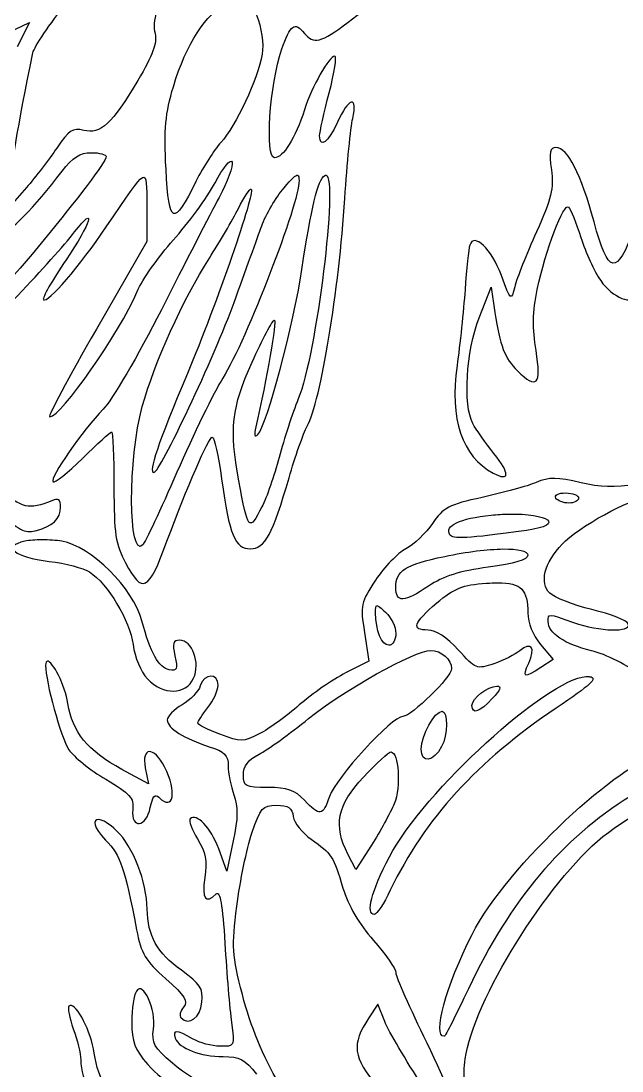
# Model space of a CAD drawing. Extents: x 18 to 597, y 6 to 390.
# Drawn here: x 74.38 to 101.44, y 129.93 to 177.21 of the extents above; entities that cross this region are included whole.
import ezdxf

# ---------------------------------------------------------------- set-up
doc = ezdxf.new("R2010")
doc.units = 0
doc.layers.add('Layer_1', color=7, linetype='CONTINUOUS')

msp = doc.modelspace()

# ---------------------------------------------------------------- linework, layer by layer
at = {"layer": 'Layer_1', "color": 7}
for points in [[(73.778511, 176.673494), (74.753611, 177.147537), (74.198536, 176.052275)], [(86.829084, 170.26672), (86.829084, 170.26672)], [(88.113416, 170.270025), (88.113416, 170.270025)], [(74.621319, 169.715503), (73.884344, 168.881514), (73.878282, 169.681879)], [(80.037009, 168.881514), (80.043074, 167.280786), (77.768758, 163.336287)], [(95.008017, 163.850572), (95.539938, 165.222548), (95.713573, 164.079328)], [(81.395756, 156.893685), (81.395203, 156.893685)], [(98.898493, 155.961581), (98.898493, 155.961581)], [(96.333688, 155.011835), (96.333688, 155.011835)], [(75.331836, 153.849873), (75.331836, 153.849873)], [(96.076824, 153.437566), (96.076824, 153.437566)], [(95.837595, 151.917314), (95.837595, 151.917314)], [(90.399856, 150.884335), (90.399856, 150.884335)], [(89.840373, 149.682687), (90.04267, 148.390086), (88.989298, 147.854858)], [(97.7674, 149.144147), (98.337909, 148.466154), (97.775669, 148.097391)], [(92.832922, 148.872399), (92.832922, 148.872399)], [(75.567204, 148.390086), (75.567204, 148.390086)], [(99.820126, 147.69335), (99.820126, 147.69335)], [(95.807829, 147.264505), (95.807829, 147.264505)], [(93.33563, 146.128451), (93.33563, 146.128451)], [(91.028794, 144.298968), (91.028794, 144.298968)], [(79.973068, 143.579631), (80.116937, 142.859744), (78.919146, 143.51183)], [(85.877688, 141.897872), (85.877688, 141.897872)], [(77.876245, 141.254052), (77.876245, 141.254052)], [(83.933549, 140.29494), (83.650226, 138.93013), (83.277603, 139.932789)], [(90.157873, 140.105871), (89.453971, 139.000135), (89.095131, 139.694664)], [(76.583094, 132.8844), (76.583094, 132.8844)], [(90.752634, 132.157347), (90.435687, 132.935662), (90.037158, 132.327674)]]:
    msp.add_lwpolyline(points, dxfattribs=at)
for points in [[(81.314174, 179.917396), (80.459416, 177.857259), (80.275582, 177.191005), (80.412387, 176.645933)], [(89.103398, 177.158011), (90.231412, 178.009413), (90.555479, 178.342658), (90.561914, 178.657316)], [(74.911258, 175.774461), (74.966497, 176.043978), (75.663467, 177.072703), (76.459622, 178.060902)], [(81.23866, 174.255313), (81.838061, 176.226404), (82.656849, 177.486721), (83.714167, 178.065863)], [(84.969835, 177.521262), (85.208099, 176.897364), (85.309391, 176.195644), (85.231111, 175.713276)], [(86.109748, 175.913368), (86.518722, 177.075178), (86.687107, 177.196765), (87.135561, 176.656406)], [(87.135561, 176.656406), (87.55807, 176.147305), (87.869505, 176.226706), (89.103398, 177.158011)], [(80.412387, 176.645933), (80.516547, 176.230911), (80.312271, 175.674287), (79.63793, 174.539189)], [(85.796106, 171.053854), (85.356621, 171.053854), (85.571505, 174.384331), (86.109748, 175.913368)], [(73.878282, 169.681879), (73.873123, 170.33907), (74.235629, 172.478241), (74.911258, 175.774461)], [(85.231111, 175.713276), (85.057412, 174.642891), (84.027764, 172.439704), (83.374066, 171.740117)], [(88.503675, 175.627288), (88.247271, 175.627288), (87.475878, 174.262309), (87.136111, 173.207453)], [(88.252873, 173.985218), (88.490024, 174.888555), (88.602645, 175.627288), (88.503675, 175.627288)], [(79.63793, 174.539189), (78.469239, 172.571984), (77.955967, 172.09839), (77.198251, 172.288577)], [(80.905175, 170.537365), (80.808917, 172.349596), (80.871605, 173.048271), (81.23866, 174.255313)], [(87.82127, 172.041079), (87.82127, 172.2068), (88.015707, 173.081881), (88.252873, 173.985218)], [(89.309552, 172.82601), (89.548623, 173.873113), (89.123342, 173.767178), (88.621636, 172.654582)], [(87.136111, 173.207453), (86.727589, 171.939126), (86.17681, 171.053854), (85.796106, 171.053854)], [(88.621636, 172.654582), (88.215388, 171.753692), (87.82127, 171.451531), (87.82127, 172.041079)], [(88.958428, 169.224371), (89.05814, 170.796513), (89.216224, 172.41725), (89.309552, 172.82601)], [(77.198251, 172.288577), (76.702785, 172.412932), (76.526105, 172.29671), (75.988333, 171.492069)], [(83.374066, 171.740117), (83.080265, 171.425688), (82.579297, 170.64715), (82.261162, 170.010403)], [(75.988333, 171.492069), (75.642027, 170.973938), (75.026672, 170.174388), (74.621319, 169.715503)], [(76.225908, 170.445863), (76.707196, 171.076438), (77.030879, 171.282607), (77.540556, 171.282607)], [(77.540556, 171.282607), (77.912508, 171.282607), (78.212662, 171.205509), (78.207526, 171.111179)], [(98.462482, 171.511362), (98.190279, 171.511362), (98.148558, 171.30744), (98.257431, 170.513111)], [(100.176211, 168.172651), (99.600755, 170.313989), (98.986046, 171.511362), (98.462482, 171.511362)], [(78.207526, 171.111179), (78.180003, 170.607111), (72.863877, 164.157509), (71.994779, 163.573862)], [(78.216895, 167.938386), (80.122649, 170.767944), (80.030207, 170.720293), (80.037009, 168.881514)], [(83.111687, 169.931028), (83.480484, 170.617945), (83.822368, 171.03203), (83.880633, 170.862031)], [(83.880633, 170.862031), (83.938336, 170.693634), (83.674018, 169.973307), (83.293037, 169.261303)], [(73.442822, 167.616475), (73.809058, 167.623655), (74.981847, 168.815889), (76.225908, 170.445863)], [(82.261162, 170.010403), (81.22235, 167.93117), (81.039829, 168.00227), (80.905175, 170.537365)], [(86.219992, 169.700621), (86.574012, 170.114664), (86.747104, 170.289012), (86.829084, 170.26672)], [(86.829084, 170.26672), (86.878273, 170.253342), (86.894481, 170.168913), (86.897436, 170.02308)], [(88.113416, 170.270025), (88.652548, 170.147213), (87.691513, 162.233332), (86.857747, 160.191607)], [(87.025316, 166.022913), (87.435213, 168.801436), (87.74222, 170.063362), (88.056091, 170.257347)], [(88.056091, 170.257347), (88.076656, 170.270058), (88.096025, 170.273987), (88.113416, 170.270025)], [(98.257431, 170.513111), (98.3712, 169.683087), (98.257368, 169.211556), (97.582742, 167.711835)], [(81.233145, 167.34583), (81.900943, 168.087515), (82.746432, 169.250694), (83.111687, 169.931028)], [(86.897436, 170.02308), (86.917564, 169.029441), (84.52402, 162.833706), (83.464465, 161.136388)], [(84.74108, 169.637232), (84.914607, 169.463713), (83.192688, 164.491098), (81.866492, 161.335377)], [(84.166716, 168.77513), (84.433506, 169.298088), (84.69212, 169.686191), (84.74108, 169.637232)], [(85.214576, 167.985238), (85.399778, 168.498592), (85.852395, 169.27069), (86.219992, 169.700621)], [(76.790903, 167.715693), (77.80559, 169.016605), (77.527985, 168.111987), (76.406155, 166.462232)], [(83.293037, 169.261303), (82.912063, 168.549276), (81.742763, 166.2754), (80.694609, 164.208312)], [(87.267299, 158.97397), (87.868069, 160.08476), (88.697737, 165.11418), (88.958428, 169.224371)], [(97.620226, 165.120572), (97.981931, 166.871767), (98.819191, 169.070744), (99.034092, 168.834109)], [(99.034092, 168.834109), (99.124818, 168.734225), (99.372338, 168.1181), (99.584205, 167.464891)], [(82.857027, 166.534991), (83.310674, 167.244159), (83.899928, 168.252172), (84.166716, 168.77513)], [(75.386407, 164.661411), (75.565409, 164.482403), (77.03577, 166.184697), (78.216895, 167.938386)], [(83.96938, 164.536835), (84.469122, 165.92032), (85.029373, 167.471887), (85.214576, 167.985238)], [(101.978686, 167.855151), (101.182116, 165.71699), (100.818902, 165.781116), (100.176211, 168.172651)], [(71.440257, 162.088888), (72.696316, 163.188039), (75.82918, 166.482653), (76.790903, 167.715693)], [(96.004064, 165.75943), (95.559332, 166.95163), (94.768142, 167.707179), (94.580826, 167.118728)], [(97.582742, 167.711835), (97.136605, 166.720025), (96.697854, 165.609881), (96.607644, 165.244595)], [(99.584205, 167.464891), (99.796069, 166.811702), (100.198168, 165.937177), (100.477726, 165.521305)], [(79.608164, 165.03844), (79.834328, 165.565902), (80.565348, 166.604167), (81.233145, 167.34583)], [(94.580826, 167.118728), (94.529055, 166.956095), (94.433015, 166.051731), (94.367505, 165.108445)], [(76.406155, 166.462232), (75.778298, 165.538908), (75.319323, 164.728481), (75.386407, 164.661411)], [(79.834161, 159.85316), (80.381777, 161.830973), (81.671222, 164.681279), (82.857027, 166.534991)], [(85.040391, 158.590876), (85.443672, 159.002102), (86.663138, 163.567879), (87.025316, 166.022913)], [(96.607644, 165.244595), (96.446586, 164.592413), (96.436064, 164.601351), (96.004064, 165.75943)], [(100.477726, 165.521305), (100.993716, 164.753757), (102.000829, 164.355632), (101.997978, 164.920483)], [(75.66918, 159.391241), (76.182818, 159.391241), (78.788514, 163.126805), (79.608164, 165.03844)], [(94.367505, 165.108445), (94.301993, 164.165157), (94.140796, 162.629832), (94.009216, 161.696974)], [(97.564552, 162.370009), (97.399266, 163.369412), (97.414591, 164.124963), (97.620226, 165.120572)], [(80.356162, 156.876046), (80.624169, 156.876046), (83.092485, 162.109239), (83.96938, 164.536835)], [(80.694609, 164.208312), (79.646455, 162.141246), (78.46752, 160.125383), (78.074684, 159.728584)], [(95.713573, 164.079328), (95.938656, 162.597833), (96.158922, 162.029943), (96.730563, 161.458299)], [(84.780769, 161.849662), (85.247539, 162.887275), (85.697839, 163.73647), (85.781224, 163.73647)], [(85.781224, 163.73647), (85.90797, 163.73647), (85.450307, 161.095928), (84.948889, 158.934284)], [(94.718629, 159.090277), (94.27287, 159.92796), (94.41885, 162.330176), (95.008017, 163.850572)], [(77.768758, 163.336287), (76.517813, 161.166729), (75.572789, 159.391241), (75.66918, 159.391241)], [(96.730563, 161.458299), (97.594507, 160.594363), (97.817813, 160.838638), (97.564552, 162.370009)], [(84.183801, 156.513898), (83.75162, 158.852423), (83.857276, 159.796772), (84.780769, 161.849662)], [(81.866492, 161.335377), (80.54134, 158.18215), (80.098849, 156.876046), (80.356162, 156.876046)], [(94.009216, 161.696974), (93.66962, 159.289432), (94.234962, 157.604196), (95.633647, 156.85565)], [(83.464465, 161.136388), (83.061576, 160.491019), (82.13094, 158.581927), (81.395756, 156.893685)], [(79.854558, 153.620017), (79.202305, 152.967768), (79.187449, 157.517447), (79.834161, 159.85316)], [(86.857747, 160.191607), (86.600944, 159.562748), (86.214627, 158.379825), (85.998953, 157.562309)], [(78.074684, 159.728584), (77.161816, 158.806497), (75.652647, 156.619729), (75.816353, 156.45602)], [(84.948889, 158.934284), (84.861852, 158.55905), (84.893201, 158.440796), (85.040391, 158.590876)], [(86.443786, 156.647291), (86.714767, 157.590579), (87.085432, 158.637702), (87.267299, 158.97397)], [(95.67168, 157.733736), (95.293767, 158.20531), (94.864812, 158.815567), (94.718629, 159.090277)], [(77.143681, 157.518211), (77.804823, 158.171147), (78.393883, 158.705506), (78.452816, 158.705529)], [(78.452816, 158.705529), (78.511744, 158.705551), (78.560303, 157.599175), (78.560303, 156.247108)], [(80.948169, 153.78869), (81.835752, 156.198015), (82.828229, 158.476774), (82.989869, 158.476774)], [(82.989869, 158.476774), (83.076037, 158.476774), (83.263542, 157.627581), (83.40659, 156.589966)], [(75.816353, 156.45602), (75.885142, 156.387234), (76.482538, 156.865273), (77.143681, 157.518211)], [(85.998953, 157.562309), (85.783282, 156.744795), (85.433431, 155.7414), (85.221741, 155.332643)], [(95.633647, 156.85565), (96.387333, 156.452289), (96.403298, 156.820727), (95.67168, 157.733736)], [(105.236919, 157.44986), (102.555029, 156.270693), (101.227328, 156.028053), (99.59964, 156.418538)], [(81.395203, 156.893685), (80.660017, 155.205465), (79.966885, 153.732367), (79.854558, 153.620017)], [(83.40659, 156.589966), (83.754936, 154.063171), (84.009419, 153.445832), (84.702495, 153.445832)], [(85.221741, 155.332643), (84.639142, 154.207674), (84.602351, 154.249141), (84.183801, 156.513898)], [(84.702495, 153.445832), (85.355362, 153.445832), (85.713011, 154.103483), (86.443786, 156.647291)], [(99.59964, 156.418538), (98.522068, 156.676994), (98.171172, 156.679588), (97.575026, 156.43342)], [(75.759028, 155.613211), (74.731135, 155.181152), (74.417019, 155.255071), (73.37392, 156.173248)], [(78.560303, 156.247108), (78.560303, 154.12907), (78.631689, 153.654236), (79.078997, 152.816897)], [(97.575026, 156.43342), (97.178396, 156.269641), (96.085993, 155.967482), (95.147474, 155.762038)], [(76.15921, 155.327682), (76.15921, 155.671516), (76.062228, 155.740652), (75.759028, 155.613211)], [(95.147474, 155.762038), (93.636259, 155.431215), (93.379846, 155.296756), (92.903477, 154.588502)], [(98.454766, 155.732826), (98.374612, 155.862529), (98.566602, 155.961581), (98.898493, 155.961581)], [(99.040157, 155.50407), (98.796038, 155.50407), (98.532498, 155.607053), (98.454766, 155.732826)], [(98.745257, 153.660807), (99.453404, 154.419392), (101.838627, 155.732826), (102.507852, 155.732826)], [(98.898493, 155.961581), (99.220345, 155.961581), (99.483884, 155.858595), (99.483884, 155.732826)], [(99.483884, 155.732826), (99.483884, 155.607053), (99.284276, 155.50407), (99.040157, 155.50407)], [(73.406993, 155.092864), (74.243534, 154.299018), (74.551684, 154.138067), (75.013233, 154.253913)], [(75.013233, 154.253913), (75.796546, 154.450507), (76.15921, 154.790017), (76.15921, 155.327682)], [(93.684547, 154.080282), (93.433731, 154.486089), (94.124159, 154.814754), (95.540491, 154.962777)], [(95.540491, 154.962777), (95.818508, 154.991837), (96.084895, 155.007303), (96.333688, 155.011835)], [(96.333688, 155.011835), (98.075242, 155.043568), (98.967414, 154.53138), (97.140118, 154.277064)], [(92.903477, 154.588502), (92.607635, 154.148667), (92.068438, 153.634489), (91.705687, 153.445832)], [(97.140118, 154.277064), (94.443316, 153.90172), (93.816929, 153.866084), (93.684547, 154.080282)], [(74.552418, 153.787586), (73.490209, 153.554293), (74.074607, 153.072128), (75.65099, 152.881388)], [(75.331836, 153.849873), (75.029362, 153.850545), (74.745446, 153.829982), (74.552418, 153.787586)], [(76.220947, 153.783728), (75.955048, 153.827114), (75.634311, 153.849204), (75.331836, 153.849873)], [(79.81983, 150.207995), (79.436886, 151.662555), (77.514368, 153.572502), (76.220947, 153.783728)], [(79.078997, 152.816897), (79.847511, 151.378252), (80.110542, 151.514947), (80.948169, 153.78869)], [(91.705687, 153.445832), (91.342938, 153.257175), (90.729449, 152.624221), (90.341981, 152.039132)], [(93.455242, 153.105182), (94.456143, 153.317243), (95.391588, 153.429048), (96.076824, 153.437566)], [(96.076824, 153.437566), (96.762059, 153.446081), (97.196893, 153.351646), (97.196893, 153.152036)], [(98.184118, 151.446025), (97.71135, 151.918787), (97.931661, 152.789234), (98.745257, 153.660807)], [(75.65099, 152.881388), (76.370411, 152.794331), (77.185012, 152.578436), (77.46063, 152.40183)], [(91.251484, 151.70289), (91.251484, 152.466002), (91.657977, 152.72439), (93.455242, 153.105182)], [(97.196893, 153.152036), (97.196893, 152.958076), (96.58998, 152.776658), (95.412608, 152.619009)], [(77.46063, 152.40183), (78.27693, 151.878827), (79.282784, 150.20359), (79.421855, 149.135881)], [(95.412608, 152.619009), (94.131889, 152.447547), (93.374718, 152.207777), (92.729843, 151.769587)], [(90.341981, 152.039132), (89.675185, 151.032296), (89.648487, 150.906329), (89.840373, 149.682687)], [(93.098606, 151.006704), (93.874931, 151.671213), (94.248083, 151.820057), (95.328272, 151.896367)], [(95.328272, 151.896367), (95.515021, 151.909561), (95.684365, 151.916826), (95.837595, 151.917314)], [(95.837595, 151.917314), (96.910212, 151.920715), (97.196893, 151.587611), (97.196893, 150.561324)], [(92.729843, 151.769587), (91.621192, 151.01624), (91.251484, 150.999668), (91.251484, 151.70289)], [(100.08526, 150.710151), (99.237732, 150.91676), (98.382235, 151.2479), (98.184118, 151.446025)], [(90.339774, 150.565732), (90.338267, 150.776312), (90.34119, 150.88153), (90.399856, 150.884335)], [(90.399856, 150.884335), (90.458524, 150.887141), (90.5729, 150.787299), (90.793976, 150.587232)], [(92.711103, 149.786866), (91.934719, 149.786866), (92.032506, 150.094153), (93.098606, 151.006704)], [(90.935088, 149.101154), (90.615496, 149.101154), (90.345503, 149.765206), (90.339774, 150.565732)], [(90.793976, 150.587232), (91.045518, 150.359585), (91.251484, 149.932431), (91.251484, 149.637486)], [(97.196893, 150.561324), (97.196893, 150.106968), (97.416679, 149.560953), (97.7674, 149.144147)], [(98.111908, 150.165552), (98.111908, 150.544991), (98.076097, 150.546256), (99.255131, 150.130274)], [(101.71741, 150.060819), (101.667214, 150.211402), (100.932793, 150.503519), (100.08526, 150.710151)], [(81.049041, 147.995416), (80.577459, 148.086223), (80.199106, 148.767386), (79.81983, 150.207995)], [(100.055494, 148.858067), (98.854285, 149.149377), (98.111908, 149.648882), (98.111908, 150.165552)], [(99.255131, 150.130274), (100.444038, 149.71079), (101.847311, 149.671133), (101.71741, 150.060819)], [(91.251484, 149.637486), (91.251484, 149.333372), (91.114496, 149.101154), (90.935088, 149.101154)], [(94.064336, 148.892795), (93.554928, 149.456663), (93.054774, 149.786866), (92.711103, 149.786866)], [(79.421855, 149.135881), (79.496711, 148.561167), (79.769132, 147.910122), (80.067325, 147.592478)], [(81.519779, 149.329909), (81.22955, 149.329909), (81.18552, 149.183368), (81.308662, 148.6227)], [(82.145959, 147.614526), (82.461806, 148.307731), (82.088871, 149.329909), (81.519779, 149.329909)], [(97.239336, 148.301892), (97.555555, 148.995922), (97.346175, 149.280599), (96.833092, 148.85476)], [(81.308662, 148.6227), (81.441053, 148.019935), (81.402891, 147.92727), (81.049041, 147.995416)], [(87.326281, 145.804335), (88.860847, 147.057752), (92.117855, 148.872399), (92.832922, 148.872399)], [(92.832922, 148.872399), (93.279341, 148.872399), (93.76668, 148.444854), (93.76668, 148.053294)], [(95.665064, 148.271025), (94.897042, 148.006995), (94.847001, 148.026483), (94.064336, 148.892795)], [(96.833092, 148.85476), (96.626779, 148.683552), (96.10112, 148.420919), (95.665064, 148.271025)], [(102.388238, 147.678469), (101.709863, 148.193194), (100.707788, 148.699868), (100.055494, 148.858067)], [(75.483971, 148.186136), (75.475118, 147.467685), (76.172596, 144.94783), (76.532382, 144.398736)], [(75.567204, 148.390086), (75.51687, 148.387174), (75.485676, 148.324633), (75.483971, 148.186136)], [(76.488838, 146.480675), (76.365574, 147.30265), (75.785328, 148.402705), (75.567204, 148.390086)], [(93.76668, 148.053294), (93.76668, 147.677396), (91.953512, 145.899695), (91.570088, 145.899695)], [(97.775669, 148.097391), (97.015673, 147.599427), (96.933695, 147.631095), (97.239336, 148.301892)], [(80.067325, 147.592478), (80.772796, 146.841485), (81.798623, 146.852212), (82.145959, 147.614526)], [(83.24784, 147.302537), (83.24784, 147.870275), (82.631212, 147.850311), (82.449128, 147.276632)], [(88.989298, 147.854858), (88.409828, 147.560505), (87.472777, 146.912266), (86.906806, 146.414531)], [(90.9632, 139.570642), (92.525461, 142.543633), (98.072801, 147.58805), (99.820126, 147.69335)], [(99.977222, 147.687838), (100.366424, 147.630347), (100.041623, 147.325189), (98.46634, 146.267908)], [(99.820126, 147.69335), (99.876491, 147.696748), (99.929027, 147.694956), (99.977222, 147.687838)], [(82.449128, 147.276632), (82.370114, 147.027676), (82.002988, 146.645019), (81.633328, 146.426658)], [(82.790329, 146.294917), (83.041874, 146.61472), (83.24784, 147.067937), (83.24784, 147.302537)], [(94.681698, 146.389176), (94.681698, 146.716046), (95.374943, 147.25491), (95.807829, 147.264505)], [(95.807829, 147.264505), (96.030796, 147.269489), (95.963822, 147.091415), (95.596162, 146.700061)], [(95.596162, 146.700061), (95.018866, 146.085564), (94.681698, 145.970973), (94.681698, 146.389176)], [(78.919146, 143.51183), (77.369577, 144.355206), (76.681463, 145.196163), (76.488838, 146.480675)], [(81.633328, 146.426658), (81.263668, 146.208294), (80.961397, 145.900127), (80.961397, 145.741496)], [(82.333372, 145.596527), (82.333372, 145.660602), (82.538787, 145.975136), (82.790329, 146.294917)], [(86.906806, 146.414531), (86.340834, 145.916773), (85.530707, 145.330854), (85.106535, 145.112561)], [(98.46634, 146.267908), (94.912287, 143.882549), (92.568782, 141.308586), (91.000131, 138.067478)], [(92.394704, 144.428502), (92.394704, 145.03815), (92.998138, 146.128451), (93.33563, 146.128451)], [(93.33563, 146.128451), (93.606973, 146.128451), (93.593649, 145.058504), (93.315784, 144.539297)], [(80.961397, 145.741496), (80.961397, 145.380988), (81.728657, 144.890229), (82.847657, 144.535439)], [(85.096615, 144.194788), (85.484679, 144.395451), (86.48807, 145.119681), (87.326281, 145.804335)], [(91.570088, 145.899695), (91.085955, 145.899695), (88.547598, 143.133108), (88.26555, 142.298054)], [(83.33438, 145.097676), (82.783821, 145.307921), (82.333372, 145.532431), (82.333372, 145.596527)], [(85.106535, 145.112561), (84.381769, 144.739511), (84.2751, 144.738405), (83.33438, 145.097676)], [(76.532382, 144.398736), (76.739197, 144.083096), (77.48585, 143.484339), (78.191541, 143.068654)], [(80.840682, 143.624279), (80.355384, 144.562738), (79.782334, 144.533322), (79.973068, 143.579631)], [(82.847657, 144.535439), (83.549149, 144.313031), (83.705347, 144.155571), (83.705347, 143.668926)], [(89.796276, 143.165117), (90.379457, 143.788603), (90.93423, 144.298968), (91.028794, 144.298968)], [(91.028794, 144.298968), (91.389863, 144.298968), (91.491836, 142.711479), (91.178724, 141.966774)], [(93.315784, 144.539297), (92.939991, 143.837125), (92.394704, 143.771607), (92.394704, 144.428502)], [(84.39106, 143.263785), (84.39106, 143.664676), (84.596724, 143.93627), (85.096615, 144.194788)], [(94.686106, 136.082), (96.265057, 139.198044), (101.525369, 143.986438), (103.130725, 144.152895)], [(80.58106, 142.255061), (81.242374, 141.593752), (81.416234, 142.51127), (80.840682, 143.624279)], [(83.705347, 143.668926), (83.705347, 143.341763), (83.82046, 142.755362), (83.961111, 142.366406)], [(85.494591, 142.698237), (84.473011, 142.698237), (84.39106, 142.739983), (84.39106, 143.263785)], [(78.191541, 143.068654), (79.293839, 142.419376), (79.465723, 142.227725), (79.409174, 141.705498)], [(89.095131, 139.694664), (88.428994, 140.982837), (88.614572, 141.9018), (89.796276, 143.165117)], [(80.197966, 141.797553), (80.296834, 142.291905), (80.409553, 142.426567), (80.58106, 142.255061)], [(83.961111, 142.366406), (84.153076, 141.835515), (84.146195, 141.319246), (83.933549, 140.29494)], [(87.135561, 142.126627), (86.706583, 142.583246), (86.376005, 142.698237), (85.494591, 142.698237)], [(100.576944, 140.486761), (101.823235, 141.498352), (104.169636, 142.698008), (104.902881, 142.698237)], [(84.77195, 140.639999), (85.15641, 141.791725), (85.249481, 141.897872), (85.877688, 141.897872)], [(85.877688, 141.897872), (86.41314, 141.897872), (86.579606, 141.785917), (86.63616, 141.387998)], [(88.26555, 142.298054), (87.963804, 141.404666), (87.832489, 141.38478), (87.135561, 142.126627)], [(91.178724, 141.966774), (91.00408, 141.551385), (90.544862, 140.714034), (90.157873, 140.105871)], [(101.830409, 142.314039), (98.716818, 140.373979), (96.428749, 137.655962), (94.524601, 133.636259)], [(79.409174, 141.705498), (79.312615, 140.8138), (80.01766, 140.896048), (80.197966, 141.797553)], [(83.277603, 139.932789), (82.919014, 140.897524), (82.275626, 141.573336), (81.988863, 141.286576)], [(86.63616, 141.387998), (86.676013, 141.107573), (87.036173, 140.649388), (87.436523, 140.369904)], [(77.876245, 141.254052), (77.591722, 141.278496), (77.622987, 140.909843), (78.184375, 140.328564)], [(78.682675, 140.746385), (78.331331, 141.082992), (78.046961, 141.239388), (77.876245, 141.254052)], [(81.988863, 141.286576), (81.913166, 141.210884), (82.063342, 140.80331), (82.322899, 140.380377)], [(80.056855, 137.226324), (80.04138, 138.451614), (79.421982, 140.038087), (78.682675, 140.746385)], [(84.093953, 137.358065), (84.235962, 138.471508), (84.541038, 139.948258), (84.77195, 140.639999)], [(94.375221, 130.472283), (94.731902, 133.074564), (98.053652, 138.438677), (100.576944, 140.486761)], [(78.184375, 140.328564), (78.860687, 139.628269), (79.046691, 139.089778), (79.578951, 136.29532)], [(82.322899, 140.380377), (82.69003, 139.782136), (82.763422, 139.395159), (82.652526, 138.639088)], [(87.436523, 140.369904), (88.377101, 139.713238), (88.443596, 139.611742), (88.873542, 138.166146)], [(90.291268, 136.981033), (89.882497, 136.981033), (90.155655, 138.033874), (90.9632, 139.570642)], [(82.652526, 138.639088), (82.512484, 137.684322), (82.690987, 137.430698), (83.167361, 137.907075)], [(83.167361, 137.907075), (83.334349, 138.074054), (83.452214, 137.39842), (83.55707, 135.677409)], [(88.873542, 138.166146), (89.10427, 137.39041), (89.600303, 136.538647), (90.243313, 135.814662)], [(91.000131, 138.067478), (90.710992, 137.470062), (90.391979, 136.981033), (90.291268, 136.981033)], [(81.603562, 134.465287), (80.499227, 135.258769), (80.072066, 136.02148), (80.056855, 137.226324)], [(84.341451, 133.377188), (83.880359, 135.160832), (83.858549, 135.512312), (84.093953, 137.358065)], [(79.578951, 136.29532), (79.783996, 135.218784), (79.973334, 134.90053), (80.893598, 134.087705)], [(90.243313, 135.814662), (90.797832, 135.190285), (91.251484, 134.535834), (91.251484, 134.360554)], [(93.433745, 131.493134), (92.886643, 131.493134), (93.500648, 133.742539), (94.686106, 136.082)], [(83.55707, 135.677409), (83.63981, 134.319373), (83.771771, 132.719486), (83.850316, 132.122069)], [(82.51858, 133.027164), (82.579989, 133.660254), (82.458244, 133.85118), (81.603562, 134.465287)], [(91.251484, 134.360554), (91.251484, 134.185252), (91.877275, 132.764362), (92.642202, 131.203193)], [(80.340731, 131.814492), (80.473039, 132.687758), (79.876718, 134.012735), (79.569578, 133.527669)], [(80.893598, 134.087705), (81.77099, 133.312723), (81.918528, 133.077488), (81.695617, 132.808885)], [(79.569578, 133.527669), (79.458433, 133.352138), (79.36567, 132.722836), (79.363976, 132.129788)], [(88.429262, 126.363525), (86.649518, 127.836308), (85.075748, 130.536694), (84.341451, 133.377188)], [(94.524601, 133.636259), (93.966194, 132.457462), (93.475175, 131.493134), (93.433745, 131.493134)], [(76.583094, 132.8844), (76.56296, 132.879864), (76.544723, 132.869732), (76.527973, 132.852983)], [(77.670643, 130.741828), (77.539082, 131.700376), (76.885123, 132.952463), (76.583094, 132.8844)], [(81.580965, 132.321609), (81.948415, 131.954175), (82.451191, 132.332472), (82.51858, 133.027164)], [(76.527973, 132.852983), (76.462151, 132.787146), (76.553351, 132.325453), (76.73082, 131.82717)], [(81.695617, 132.808885), (81.545388, 132.627865), (81.493862, 132.408714), (81.580965, 132.321609)], [(79.363976, 132.129788), (79.361098, 131.243238), (79.48895, 130.905438), (80.082209, 130.229747)], [(83.850316, 132.122069), (83.992144, 131.043958), (83.988995, 131.035878), (83.334931, 131.043893)], [(90.037158, 132.327674), (89.240696, 131.112129), (89.310408, 130.571936), (90.439545, 129.208345)], [(92.475183, 129.230945), (91.701947, 130.412305), (90.926971, 131.729222), (90.752634, 132.157347)], [(76.73082, 131.82717), (76.90829, 131.328909), (77.058252, 130.705099), (77.063755, 130.440863)], [(81.195113, 130.283767), (80.367945, 130.991792), (80.248495, 131.205736), (80.340731, 131.814492)], [(82.104619, 131.379032), (81.378267, 131.79426), (81.173529, 131.802258), (81.324097, 131.409899)], [(81.324097, 131.409899), (81.500743, 130.949552), (82.460648, 130.578667), (83.475491, 130.578667)], [(83.334931, 131.043893), (82.972701, 131.048352), (82.419049, 131.199293), (82.104619, 131.379032)], [(92.642202, 131.203193), (93.578228, 129.29284), (94.008476, 128.15532), (93.9574, 127.723924)], [(79.110417, 128.520428), (78.491365, 128.520428), (77.836982, 129.52987), (77.670643, 130.741828)], [(83.475491, 130.578667), (84.224701, 130.578667), (84.464954, 130.451398), (84.97204, 129.78657)], [(77.063755, 130.440863), (77.083849, 129.479055), (77.606872, 128.46706), (78.303989, 128.041974)], [(80.082209, 130.229747), (80.817664, 129.392108), (81.964747, 128.701285), (83.053812, 128.439953)], [(83.21697, 128.96967), (82.633879, 129.240033), (81.723924, 129.831125), (81.195113, 130.283767)], [(94.58248, 127.921259), (94.346118, 128.863723), (94.274973, 129.74089), (94.375221, 130.472283)]]:
    msp.add_open_spline(points, degree=3, dxfattribs=at)

doc.saveas('drawing.dxf')
